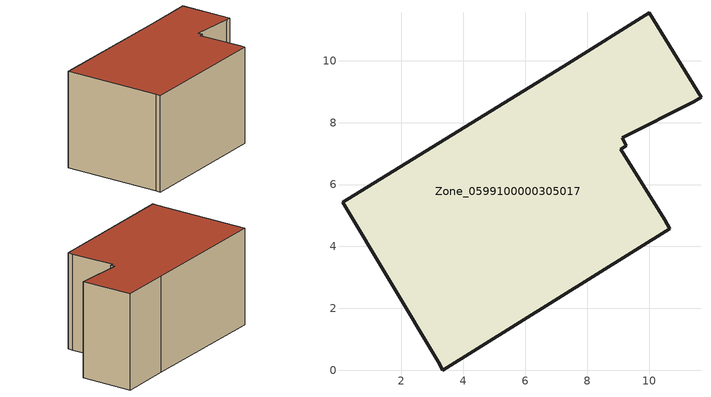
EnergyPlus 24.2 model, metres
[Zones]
Zone_0599100000305017
 floor ground (C_G): 10.52,4.86 10.67,4.57 3.34,0 3.19,0.28 0.1,5.42 7.37,9.9 10,11.55 11.68,8.82 11.44,8.68 9.14,7.51 9.27,7.26 9.09,7.14 z0
 wall outside (C_F): 11.68,8.82 10,11.55 7.37,9.9 0.1,5.42 3.19,0.28 3.34,0 10.67,4.57 10.52,4.86 9.09,7.14 9.27,7.26 9.14,7.51 11.44,8.68 11.68,8.82 z0:5.88
 roof outside (C_R): 10.67,4.57 10.52,4.86 9.09,7.14 9.27,7.26 9.14,7.51 11.44,8.68 11.68,8.82 10,11.55 7.37,9.9 0.1,5.42 3.19,0.28 3.34,0 z5.88
[BUILDING]
Pand.0599100000305017: North Axis=0; Terrain=City; Loads Convergence Tolerance Value=0.04; Temperature Convergence Tolerance Value=0.4; Solar Distribution=FullExterior; Maximum Number of Warmup Days=25; Minimum Number of Warmup Days=1
[Site:Location]
Rotterdam.The.Hague.AP_ZH_NLD Design_Conditions: Latitude=51.96; Longitude=4.45; Time Zone=1; Elevation=-4.5
[SITE:GROUNDTEMPERATURE:BUILDINGSURFACE]
18, 18, 18, 18, 18, 18, 18, 18, 18, 18, 18, 18
[MATERIAL] Thermal Absorptance=0.9; Solar Absorptance=0.7; Visible Absorptance=0.7
Name | Roughness | Thickness | Conductivity | Density | Specific Heat
G.TC.1965-1974 | MediumSmooth | 0.15 | 0.882353 | 540 | 1210
F.TC.1965-1974 | Rough | 0.3 | 0.697674 | 1920 | 840
R.TC.1965-1974 | MediumRough | 0.2 | 0.232558 | 1500 | 1000
[CONSTRUCTION]
C_G: G.TC.1965-1974
C_F: F.TC.1965-1974
C_R: R.TC.1965-1974
[ZONE]
Zone_0599100000305017: Type=1; Multiplier=1; Ceiling Height=Autocalculate; Volume=Autocalculate; Floor Area=autocalculate; Part of Total Floor Area=Yes
[ZONEINFILTRATION:DESIGNFLOWRATE]
Infil_Zone_0599100000305017: Zone or ZoneList or Space or SpaceList=Zone_0599100000305017; Schedule=AlwaysOn; Design Flow Rate Calculation Method=Flow/Area; Flow Rate per Floor Area=0.003; Constant Term Coefficient=1; Temperature Term Coefficient=0; Velocity Term Coefficient=0; Velocity Squared Term Coefficient=0
[HVACTEMPLATE:ZONE:IDEALLOADSAIRSYSTEM]
Zone_0599100000305017: Maximum Heating Supply Air Temperature=50; Minimum Cooling Supply Air Temperature=13; Maximum Heating Supply Air Humidity Ratio=0.0156; Minimum Cooling Supply Air Humidity Ratio=0.0077; Heating Limit=NoLimit; Cooling Limit=NoLimit; Dehumidification Control Type=ConstantSensibleHeatRatio; Cooling Sensible Heat Ratio=0.7; Dehumidification Setpoint=60; Humidification Control Type=None; Humidification Setpoint=30; Outdoor Air Method=None; Outdoor Air Flow Rate per Person=0.00944; Outdoor Air Flow Rate per Zone Floor Area=0; Outdoor Air Flow Rate per Zone=0; Demand Controlled Ventilation Type=None; Outdoor Air Economizer Type=NoEconomizer; Heat Recovery Type=None; Sensible Heat Recovery Effectiveness=0.7; Latent Heat Recovery Effectiveness=0.65
[ZONECONTROL:THERMOSTAT]
ThermostatControl_Zone_0599100000305017: Zone or ZoneList=Zone_0599100000305017; Control Type Schedule=DualSetpointControlType; Control 1=Thermostat_Zone_0599100000305017; Temperature Difference Between Cutout And Setpoint=0
[THERMOSTATSETPOINT:DUALSETPOINT]
Thermostat_Zone_0599100000305017: Heating Setpoint Temperature Schedule=HeatingSetpoint_Zone_0599100000305017; Cooling Setpoint Temperature Schedule=CoolingSetpoint_Zone_0599100000305017
[SCHEDULE:COMPACT]
HeatingSetpoint_Zone_0599100000305017: Through: 12/31, For: AllDays, Until: 24:00, 21
CoolingSetpoint_Zone_0599100000305017: Through: 12/31, For: AllDays, Until: 24:00, 24
DualSetpointControlType: Through: 12/31, For: AllDays, Until: 24:00, 4
AlwaysOn: Through: 12/31, For: AllDays, Until: 24:00, 1
